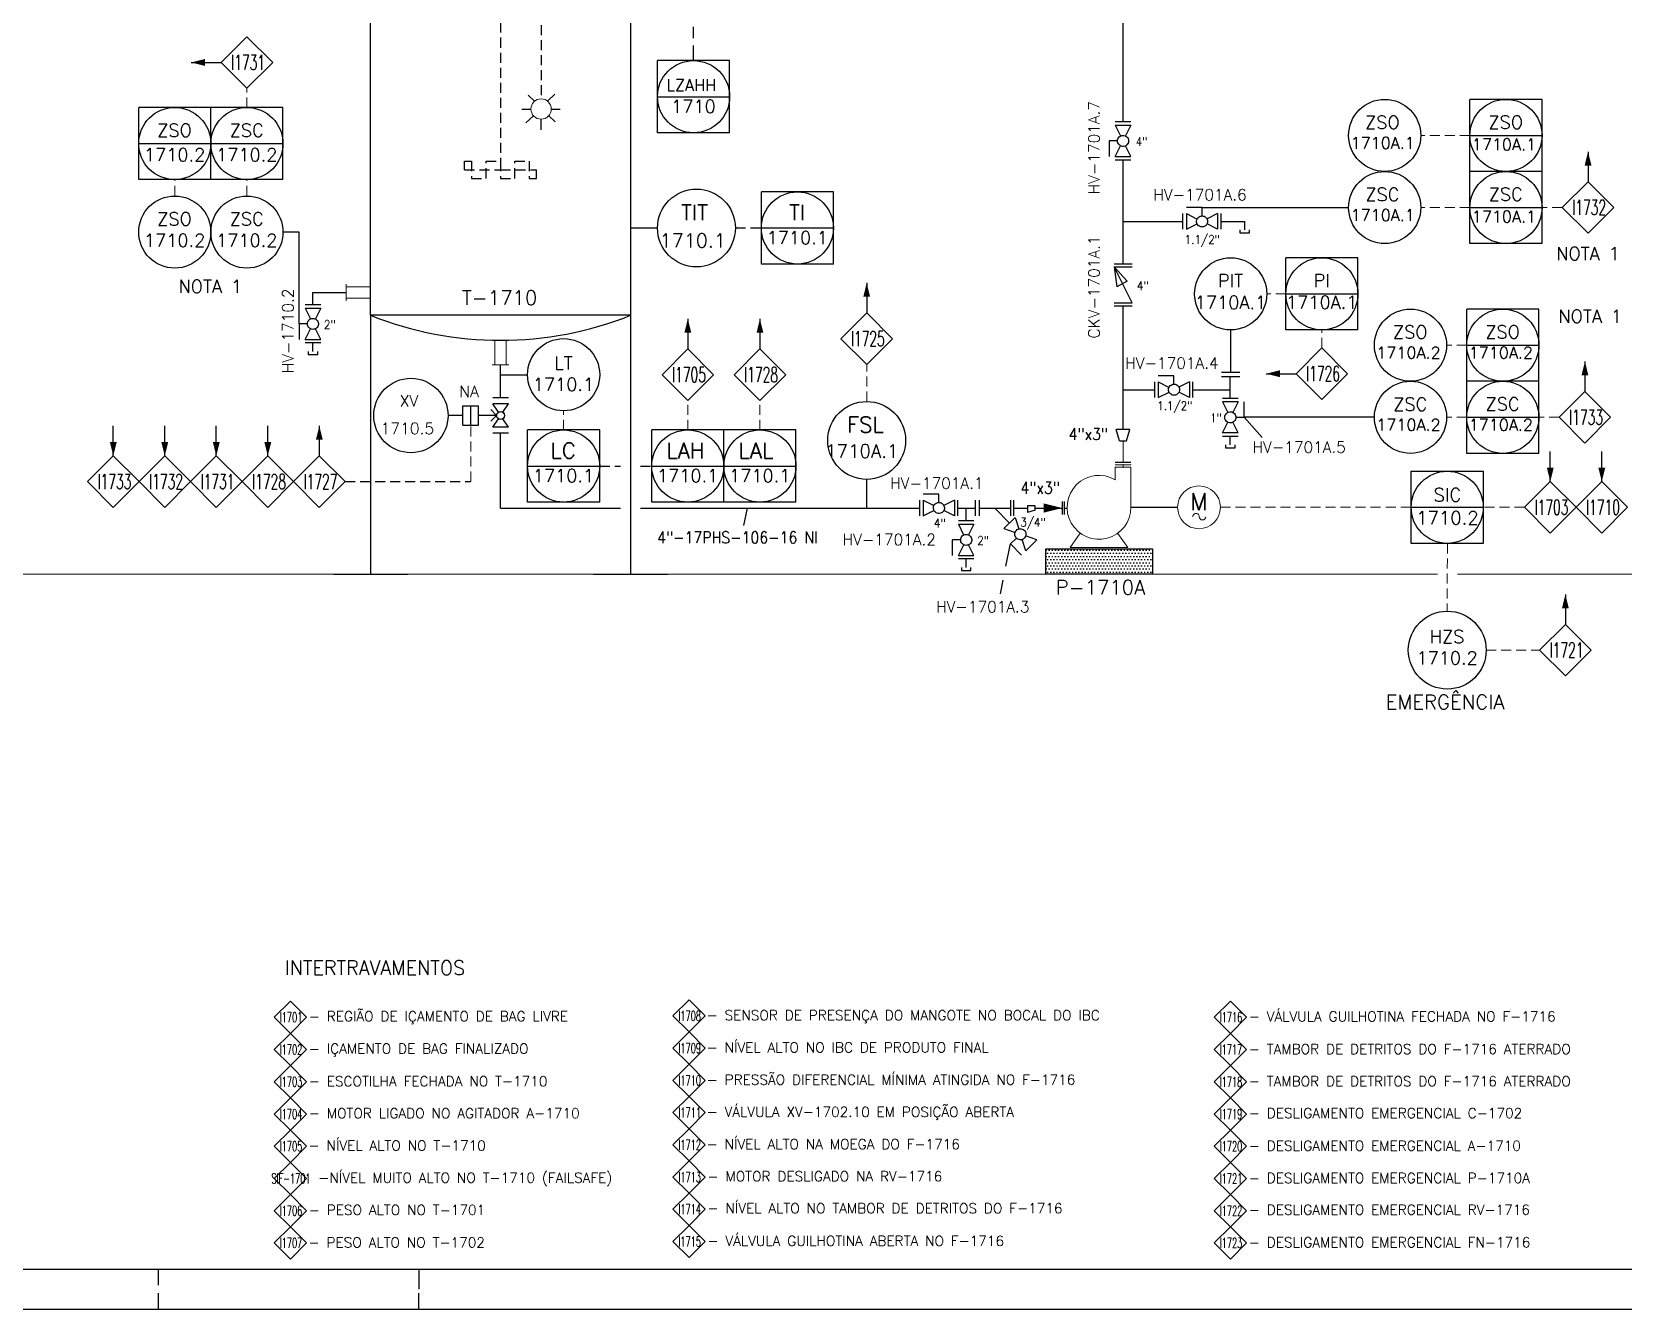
# Model space of a CAD drawing. Extents: x 0 to 1189, y 0 to 841.
# Drawn here: x 417.4 to 814.5, y 0 to 318.8 of the extents above; entities that cross this region are included whole.
import ezdxf
from ezdxf.enums import TextEntityAlignment as Align

# ---------------------------------------------------------------- set-up
doc = ezdxf.new("R2010")
doc.units = 0
doc.header["$LTSCALE"] = 10
doc.header["$MEASUREMENT"] = 0
doc.linetypes.add('HIDDEN', pattern=[0.375, 0.25, -0.125])
doc.layers.get('0').update_dxf_attribs({"linetype": 'CONTINUOUS'})
for name, color, linetype in [('3', 7, 'CONTINUOUS'), ('5', 5, 'CONTINUOUS'), ('6', 6, 'CONTINUOUS'), ('7', 7, 'CONTINUOUS'), ('EQUIP', 7, 'CONTINUOUS'), ('FORMATO', 7, 'CONTINUOUS'), ('PL4', 4, 'CONTINUOUS'), ('Revisão', 2, 'CONTINUOUS'), ('TEXTO1', 7, 'CONTINUOUS'), ('TEXTO5', 5, 'CONTINUOUS')]:
    doc.layers.add(name, color=color, linetype=linetype)
doc.styles.add('MONOTXT', font='romans.shx', dxfattribs={"height": 0.2})
doc.styles.add('ROMANS', font='ROMANS', dxfattribs={"height": 0.2})
doc.styles.get("Standard").update_dxf_attribs({"font": 'ROMANS', "height": 1000})

msp = doc.modelspace()

# ---------------------------------------------------------------- hatches: boundary and pattern name
at = {"layer": 'EQUIP'}
h = msp.add_hatch(dxfattribs=at)
h.set_pattern_fill('DOTS', color=256, scale=12.5)
h.set_pattern_definition([(0, (-1783.7954, -323.8578), (0.390625, 0.78125), [0, -0.78125])])
h.paths.add_polyline_path([(670.41, 189.73), (670.41, 183.48), (697.04, 183.48), (697.04, 189.73)])

# ---------------------------------------------------------------- linework, layer by layer
for p, q in [((689.72, 296.31), (689.72, 478.86)), ((689.72, 260.88), (689.72, 286.8)), ((484.07, 268.82), (480.06, 268.82)), ((689.72, 219.58), (689.72, 250.38)), ((716.58, 233.89), (716.58, 244.4)), ((534.37, 227.43), (534.37, 235.68)), ((714.33, 233.89), (718.83, 233.89)), ((714.33, 232.76), (718.83, 232.76)), ((716.48, 229.48), (716.48, 232.76)), ((752.45, 222.59), (719.94, 222.59)), ((534.37, 199.95), (534.37, 218.65)), ((625.74, 199.95), (625.74, 207.1))]:
    msp.add_line(p, q)
at = {"linetype": 'HIDDEN', "ltscale": 1.5}
msp.add_line((582.53, 311.61), (582.53, 320.02), dxfattribs=at)
at = {"color": 1, "linetype": 'Continuous'}
for p, q in [((457.13, 311.14), (464.63, 311.14)), ((805.76, 288.86), (805.76, 281.36)), ((625.74, 256.12), (625.74, 248.63)), ((581.09, 247.16), (581.09, 239.66)), ((599.09, 247.16), (599.09, 239.66)), ((804.99, 236.52), (804.99, 229.02)), ((725.42, 233.46), (732.92, 233.46)), ((437.72, 212.96), (437.72, 220.45)), ((450.57, 212.96), (450.57, 220.45)), ((463.42, 212.96), (463.42, 220.45)), ((476.28, 212.96), (476.28, 220.45)), ((489.13, 220.45), (489.13, 212.96)), ((796.35, 206.56), (796.35, 214.06)), ((809.2, 206.56), (809.2, 214.06)), ((800.11, 178.4), (800.11, 170.9))]:
    msp.add_line(p, q, dxfattribs=at)
at = {"linetype": 'HIDDEN', "lineweight": 5}
for p, q in [((471.06, 299.92), (471.06, 304.72)), ((776.29, 292.94), (764.02, 292.94)), ((453.06, 277.82), (453.06, 281.92)), ((471.06, 277.82), (471.06, 281.92)), ((776.29, 274.94), (764.02, 274.94)), ((799.34, 274.94), (794.29, 274.94)), ((730.34, 253.4), (725.58, 253.4)), ((739.34, 239.89), (739.34, 244.4)), ((775.51, 240.59), (770.45, 240.59)), ((625.74, 226.54), (625.74, 235.77)), ((581.09, 219.43), (581.09, 226.8)), ((599.09, 219.43), (599.09, 226.8)), ((550.1, 219.43), (550.1, 224.23)), ((775.51, 222.59), (770.45, 222.59)), ((798.56, 222.59), (793.51, 222.59)), ((526.91, 206.53), (526.91, 220.6)), ((714.01, 200.13), (761.62, 200.13)), ((789.92, 200.13), (779.62, 200.13)), ((770.66, 191.13), (770.63, 174.2)), ((780.35, 164.48), (793.68, 164.47))]:
    msp.add_line(p, q, dxfattribs=at)
at = {"color": 5, "linetype": 'HIDDEN', "ltscale": 15}
for p, q in [((542.84, 301.47), (541.23, 303.01)), ((546.08, 301.49), (547.94, 303.23)), ((539.71, 299.53), (541.93, 299.53)), ((547.02, 299.53), (549.24, 299.53)), ((540.7, 296.11), (542.56, 297.85)), ((544.43, 296.99), (544.43, 294.34)), ((547.99, 296.32), (546.38, 297.85))]:
    msp.add_line(p, q, dxfattribs=at)
at = {"linetype": 'HIDDEN'}
for p, q in [((592.97, 269.84), (599.45, 269.84)), ((495.56, 206.53), (526.91, 206.53)), ((559.1, 210.43), (564.3, 210.43)), ((569.3, 210.43), (572.09, 210.43))]:
    msp.add_line(p, q, dxfattribs=at)
at = {"linetype": 'Continuous', "lineweight": 5}
for p, q in [((689.72, 216.69), (689.72, 211.32)), ((150.95, 183.48), (492.66, 183.48)), ((511.21, 183.48), (557.53, 183.48)), ((576.08, 183.48), (670.41, 183.48)), ((697.04, 183.48), (768.16, 183.48)), ((773.16, 183.48), (851.39, 183.48))]:
    msp.add_line(p, q, dxfattribs=at)
at = {"color": 1, "linetype": 'Continuous'}
for points in [[(471.06, 317.57), (464.63, 311.14), (471.06, 304.72), (477.49, 311.14)], [(799.34, 274.94), (805.76, 268.51), (812.19, 274.94), (805.76, 281.36)], [(632.16, 242.2), (625.74, 248.63), (619.31, 242.2), (625.74, 235.77)], [(587.52, 233.23), (581.09, 239.66), (574.66, 233.23), (581.09, 226.8)], [(605.52, 233.23), (599.09, 239.66), (592.66, 233.23), (599.09, 226.8)], [(739.34, 239.89), (732.92, 233.46), (739.34, 227.04), (745.77, 233.46)], [(798.56, 222.59), (804.99, 216.17), (811.41, 222.59), (804.99, 229.02)], [(444.14, 206.53), (437.72, 212.96), (431.29, 206.53), (437.72, 200.1)], [(457, 206.53), (450.57, 212.96), (444.14, 206.53), (450.57, 200.1)], [(469.85, 206.53), (463.42, 212.96), (457, 206.53), (463.42, 200.1)], [(482.71, 206.53), (476.28, 212.96), (469.85, 206.53), (476.28, 200.1)], [(495.56, 206.53), (489.13, 212.96), (482.71, 206.53), (489.13, 200.1)], [(789.92, 200.13), (796.35, 193.71), (802.78, 200.13), (796.35, 206.56)], [(802.78, 200.13), (809.2, 193.71), (815.63, 200.13), (809.2, 206.56)], [(800.11, 170.9), (793.68, 164.47), (800.11, 158.05), (806.54, 164.47)], [(481.91, 76.87), (477.88, 72.85), (481.91, 68.82), (485.93, 72.85)], [(581.4, 77.22), (577.38, 73.2), (581.4, 69.18), (585.43, 73.2)], [(716.5, 76.87), (712.48, 72.85), (716.5, 68.82), (720.53, 72.85)], [(481.91, 68.82), (477.88, 64.8), (481.91, 60.78), (485.93, 64.8)], [(581.4, 69.18), (577.38, 65.16), (581.4, 61.13), (585.43, 65.16)], [(716.5, 68.82), (712.48, 64.8), (716.5, 60.78), (720.53, 64.8)], [(481.91, 60.78), (477.88, 56.75), (481.91, 52.73), (485.93, 56.75)], [(581.4, 61.13), (577.38, 57.11), (581.4, 53.09), (585.43, 57.11)], [(716.5, 60.78), (712.48, 56.75), (716.5, 52.73), (720.53, 56.75)], [(481.91, 52.73), (477.88, 48.71), (481.91, 44.69), (485.93, 48.71)], [(581.4, 53.09), (577.38, 49.07), (581.4, 45.04), (585.43, 49.07)], [(716.5, 52.73), (712.48, 48.71), (716.5, 44.69), (720.53, 48.71)], [(481.91, 44.69), (477.88, 40.66), (481.91, 36.64), (485.93, 40.66)], [(581.4, 45.04), (577.38, 41.02), (581.4, 37), (585.43, 41.02)], [(716.5, 44.69), (712.48, 40.66), (716.5, 36.64), (720.53, 40.66)], [(481.91, 36.64), (477.88, 32.62), (481.91, 28.6), (485.93, 32.62)], [(581.4, 37), (577.38, 32.98), (581.4, 28.95), (585.43, 32.98)], [(716.5, 36.64), (712.48, 32.62), (716.5, 28.6), (720.53, 32.62)], [(481.91, 28.6), (477.88, 24.57), (481.91, 20.55), (485.93, 24.57)], [(581.4, 28.95), (577.38, 24.93), (581.4, 20.91), (585.43, 24.93)], [(716.5, 28.6), (712.48, 24.57), (716.5, 20.55), (720.53, 24.57)], [(481.91, 20.55), (477.88, 16.53), (481.91, 12.51), (485.93, 16.53)], [(581.4, 20.91), (577.38, 16.89), (581.4, 12.86), (585.43, 16.89)], [(716.5, 20.55), (712.48, 16.53), (716.5, 12.51), (720.53, 16.53)]]:
    msp.add_lwpolyline(points, close=True, dxfattribs=at)
at = {"color": 5, "linetype": 'Continuous', "lineweight": 5}
msp.add_circle((544.47, 299.53), 2.54, dxfattribs=at)
at = {"color": 1, "linetype": 'Continuous'}
for centre in [(583.25, 269.84), (625.74, 216.82), (770.63, 164.48)]:
    msp.add_circle(centre, 9.72, dxfattribs=at)
at = {"color": 3, "linetype": 'Continuous', "lineweight": 5}
msp.add_circle((708.67, 200.13), 5.34, dxfattribs=at)
at = {"linetype": 'Continuous', "lineweight": 5}
for centre, start, end in [((707.95, 197.78), 359.6791, 180.1642), ((709.55, 197.78), 180.2712, 359.7403)]:
    msp.add_arc(centre, 0.802, start, end, dxfattribs=at)
at = {"color": 1, "linetype": 'Continuous'}
for points in [[(457.13, 311.14), (460.59, 312.01), (460.59, 310.3)], [(805.76, 288.86), (806.63, 285.41), (804.92, 285.41)], [(625.74, 256.12), (626.6, 252.67), (624.89, 252.67)], [(581.09, 247.16), (581.95, 243.7), (580.25, 243.7)], [(599.09, 247.16), (599.95, 243.7), (598.25, 243.7)], [(725.42, 233.46), (728.87, 234.33), (728.87, 232.62)], [(804.99, 236.52), (805.85, 233.06), (804.14, 233.06)], [(489.13, 220.45), (490, 217), (488.29, 217)], [(437.72, 212.96), (436.85, 216.41), (438.56, 216.41)], [(450.57, 212.96), (449.71, 216.41), (451.41, 216.41)], [(463.42, 212.96), (462.56, 216.41), (464.27, 216.41)], [(476.28, 212.96), (475.41, 216.41), (477.12, 216.41)], [(796.35, 206.56), (795.49, 210.01), (797.19, 210.01)], [(809.2, 206.56), (808.34, 210.01), (810.05, 210.01)], [(800.11, 178.4), (800.97, 174.94), (799.27, 174.94)]]:
    msp.add_solid(points, dxfattribs=at)
at = {"linetype": 'Continuous', "lineweight": 5}
msp.add_solid([(674.55, 199.95), (669.94, 198.8), (669.94, 201.08)], dxfattribs=at)
at = {"layer": '3', "color": 3}
for p, q in [((687.47, 260.88), (691.97, 260.88)), ((687.47, 260.13), (691.97, 260.13)), ((691.97, 251.13), (687.47, 260.13)), ((687.47, 260.13), (690.74, 256.6)), ((687.47, 260.13), (688.2, 255.15)), ((690.74, 256.6), (688.2, 255.15)), ((687.47, 251.13), (691.97, 251.13)), ((687.47, 250.38), (691.97, 250.38))]:
    msp.add_line(p, q, dxfattribs=at)
msp.add_solid([(687.47, 260.13), (690.74, 256.6), (688.2, 255.15), (687.47, 260.13)], dxfattribs=at)
at = {"layer": '5', "linetype": 'Continuous', "lineweight": 5}
for p, q in [((495.8, 251.67), (495.8, 255.81)), ((501.94, 255.15), (495.8, 255.16)), ((501.94, 252.32), (495.8, 252.32)), ((532.96, 241.82), (532.95, 235.68)), ((535.79, 241.82), (535.79, 235.68)), ((536.44, 235.68), (532.3, 235.68)), ((691.73, 210.76), (687.73, 210.76)), ((687.73, 210.14), (687.73, 207.02)), ((691.69, 210.14), (687.73, 210.14)), ((691.69, 200.13), (691.69, 210.14)), ((676.51, 190.11), (679.03, 193.64)), ((690.94, 190.11), (688.42, 193.61)), ((676.51, 190.11), (690.94, 190.11))]:
    msp.add_line(p, q, dxfattribs=at)
msp.add_lwpolyline([(689.72, 210.76), (689.72, 210.14)], dxfattribs=at)
msp.add_arc((683.72, 200.13), 7.97, 59.8011, 0, dxfattribs=at)
for p in [(689.72, 210.76), (689.72, 210.14)]:
    msp.add_point(p, dxfattribs=at)
at = {"layer": '6', "color": 1, "linetype": 'ByBlock'}
for p, q in [((573.53, 302.61), (591.53, 302.61)), ((444.06, 290.92), (462.06, 290.92)), ((462.06, 290.92), (480.06, 290.92)), ((776.29, 292.94), (794.29, 292.94)), ((776.29, 274.94), (794.29, 274.94)), ((599.45, 269.84), (617.45, 269.84)), ((730.34, 253.4), (748.34, 253.4)), ((775.51, 240.59), (793.51, 240.59)), ((775.51, 222.59), (793.51, 222.59)), ((541.1, 210.43), (559.1, 210.43)), ((572.09, 210.43), (590.09, 210.43)), ((590.09, 210.43), (608.09, 210.43)), ((761.62, 200.13), (779.62, 200.13))]:
    msp.add_line(p, q, dxfattribs=at)
at = {"layer": '6'}
msp.add_line((25, 10), (1179, 10), dxfattribs=at)
at = {"layer": '7', "color": 1}
msp.add_lwpolyline([(779.62, 191.13), (761.62, 191.13), (761.62, 209.13), (779.63, 209.13)], close=True, dxfattribs=at)
for centre in [(582.53, 302.61), (755.02, 292.94), (785.29, 292.94), (453.06, 290.92), (471.06, 290.92), (755.02, 274.94), (785.29, 274.94), (608.45, 269.84), (453.06, 268.82), (471.06, 268.82), (716.58, 253.4), (739.34, 253.4), (761.45, 240.59), (784.51, 240.59), (550.1, 233.23), (761.45, 222.59), (784.51, 222.59), (550.1, 210.43), (581.09, 210.43), (599.09, 210.43), (770.62, 200.13)]:
    msp.add_circle(centre, 9, dxfattribs=at)
at = {"layer": 'EQUIP', "color": 1}
for p, q in [((573.53, 293.61), (573.53, 311.61)), ((591.53, 311.61), (573.53, 311.61)), ((591.53, 293.61), (591.53, 311.61)), ((776.29, 283.94), (776.29, 301.94)), ((794.29, 301.94), (776.29, 301.94)), ((794.29, 283.94), (794.29, 301.94)), ((794.29, 283.94), (794.29, 301.94)), ((462.06, 299.92), (444.06, 299.92)), ((444.06, 281.92), (444.06, 299.92)), ((444.06, 281.92), (444.06, 299.92)), ((480.06, 299.92), (462.06, 299.92)), ((462.06, 281.92), (462.06, 299.92)), ((462.06, 281.92), (462.06, 299.92)), ((462.06, 281.92), (462.06, 299.92)), ((480.06, 281.92), (480.06, 299.92)), ((591.53, 293.61), (573.53, 293.61)), ((776.29, 265.94), (776.29, 283.94)), ((794.29, 283.94), (776.29, 283.94)), ((794.29, 283.94), (776.29, 283.94)), ((794.29, 265.94), (794.29, 283.94)), ((794.29, 265.94), (794.29, 283.94)), ((462.06, 281.92), (444.06, 281.92)), ((480.06, 281.92), (462.06, 281.92)), ((599.45, 260.84), (599.45, 278.84)), ((617.45, 278.84), (599.45, 278.84)), ((617.45, 260.84), (617.45, 278.84)), ((730.34, 244.4), (730.34, 262.4)), ((748.34, 262.4), (730.34, 262.4)), ((748.34, 244.4), (748.34, 262.4)), ((794.29, 265.94), (776.29, 265.94)), ((617.45, 260.84), (599.45, 260.84)), ((775.51, 231.59), (775.51, 249.59)), ((793.51, 249.59), (775.51, 249.59)), ((793.51, 231.59), (793.51, 249.59)), ((793.51, 231.59), (793.51, 249.59)), ((748.34, 244.4), (730.34, 244.4)), ((775.51, 213.59), (775.51, 231.59)), ((793.51, 231.59), (775.51, 231.59)), ((793.51, 231.59), (775.51, 231.59)), ((793.51, 213.59), (793.51, 231.59)), ((793.51, 213.59), (793.51, 231.59)), ((541.1, 201.43), (541.1, 219.43)), ((559.1, 219.43), (541.1, 219.43)), ((559.1, 201.43), (559.1, 219.43)), ((572.09, 201.43), (572.09, 219.43)), ((590.09, 219.43), (572.09, 219.43)), ((590.09, 201.43), (590.09, 219.43)), ((590.09, 201.43), (590.09, 219.43)), ((608.09, 219.43), (590.09, 219.43)), ((608.09, 201.43), (608.09, 219.43)), ((793.51, 213.59), (775.51, 213.59)), ((559.1, 201.43), (541.1, 201.43)), ((590.09, 201.43), (572.09, 201.43)), ((608.09, 201.43), (590.09, 201.43))]:
    msp.add_line(p, q, dxfattribs=at)
at = {"layer": 'EQUIP', "color": 5, "linetype": 'HIDDEN'}
for p, q in [((525.33, 284.39), (525.33, 286.55)), ((525.33, 286.55), (527.13, 286.55)), ((527.13, 286.55), (527.13, 282.23)), ((530.73, 282.23), (530.73, 286.55)), ((530.73, 286.55), (534.37, 286.55)), ((534.37, 286.55), (534.37, 282.23)), ((537.93, 282.23), (537.93, 286.55)), ((537.93, 286.55), (541.53, 286.55)), ((541.53, 286.55), (541.53, 282.23)), ((525.33, 284.39), (534.37, 284.39)), ((527.13, 282.23), (530.73, 282.23)), ((534.37, 284.39), (543.33, 284.39)), ((534.37, 282.23), (537.93, 282.23)), ((541.53, 282.23), (543.33, 282.23)), ((543.33, 282.23), (543.33, 284.39))]:
    msp.add_line(p, q, dxfattribs=at)
at = {"layer": 'EQUIP', "color": 0}
for p, q in [((724.47, 217.57), (719.94, 222.59)), ((595.1, 195.57), (595.99, 199.95)), ((660.5, 185.43), (661.63, 190.99)), ((659.1, 178.51), (659.8, 181.92))]:
    msp.add_line(p, q, dxfattribs=at)
at = {"layer": 'EQUIP', "color": 3}
for p, q in [((688.85, 216.69), (687.99, 219.58)), ((691.45, 219.58), (687.99, 219.58)), ((690.58, 216.69), (691.45, 219.58)), ((688.85, 216.69), (690.58, 216.69)), ((665.85, 200.53), (665.85, 198.8)), ((667.77, 199.38), (665.85, 198.8)), ((667.77, 199.38), (667.77, 200.53))]:
    msp.add_line(p, q, dxfattribs=at)
at = {"layer": 'EQUIP', "color": 5}
msp.add_line((675.05, 199.95), (675.76, 199.95), dxfattribs=at)
at = {"layer": 'EQUIP', "color": 5, "linetype": 'HIDDEN'}
for points in [[(534.37, 351.09), (534.37, 284.39)], [(544.47, 350.5), (544.47, 302.07)]]:
    msp.add_lwpolyline(points, dxfattribs=at)
at = {"layer": 'EQUIP', "color": 5}
msp.add_lwpolyline([(511.68, 248.04), (501.94, 248.04), (501.94, 344.86), (566.8, 344.86), (566.8, 248.04), (511.68, 248.04)], dxfattribs=at)
at = {"layer": 'EQUIP', "color": 0}
for points in [[(709.43, 274.94), (746.02, 274.94)], [(689.72, 271.48), (704.67, 271.48)], [(714.17, 271.48), (720.1, 271.48)], [(484.07, 245.9), (484.07, 268.82)], [(566.8, 269.84), (573.53, 269.84)], [(487.53, 250.65), (487.53, 253.74)], [(487.53, 253.74), (495.8, 253.74)], [(534.37, 233.23), (541.1, 233.23)], [(689.72, 229.48), (697.65, 229.48)], [(707.16, 229.48), (716.48, 229.48)], [(716.48, 227.32), (716.48, 229.48)], [(534.37, 199.95), (564.3, 199.95)], [(569.3, 199.95), (638.99, 199.95)], [(648.5, 199.95), (652.93, 199.95)], [(650.56, 196.74), (650.56, 199.95)], [(662.44, 199.95), (665.85, 199.95)], [(667.77, 199.95), (671.48, 199.94)], [(667.77, 199.95), (674.55, 199.95)], [(691.69, 200.13), (703.32, 200.13)]]:
    msp.add_lwpolyline(points, dxfattribs=at)
at = {"layer": 'EQUIP'}
for points in [[(720.1, 269.34), (720.1, 271.48)], [(718.9, 269.34), (718.9, 268.59), (720.1, 268.59), (721.3, 268.59), (721.3, 269.34)], [(486.33, 239), (486.33, 238.25), (487.53, 238.25), (488.73, 238.25), (488.73, 239)], [(487.53, 239), (487.53, 241.14)], [(715.28, 215.68), (715.28, 214.93), (716.48, 214.93), (717.68, 214.93), (717.68, 215.68)], [(716.48, 215.68), (716.48, 217.81)], [(650.56, 185.09), (650.56, 187.23)], [(649.36, 185.09), (649.36, 184.34), (650.56, 184.34), (651.76, 184.34), (651.76, 185.09)]]:
    msp.add_lwpolyline(points, dxfattribs=at)
at = {"layer": 'EQUIP', "color": 2}
msp.add_lwpolyline([(653.79, 199.95), (661.59, 199.94)], dxfattribs=at)
at = {"layer": 'EQUIP', "color": 3}
msp.add_lwpolyline([(667.77, 200.53), (665.85, 200.53)], dxfattribs=at)
at = {"layer": 'EQUIP'}
msp.add_lwpolyline([(670.41, 189.73), (697.04, 189.73), (697.04, 183.48), (670.41, 183.48)], close=True, dxfattribs=at)
at = {"layer": 'EQUIP', "color": 5}
msp.add_arc((534.37, 329.34), 87.53, 248.25, 291.75, dxfattribs=at)
at = {"layer": 'FORMATO', "color": 1}
for p, q in [((449, 6), (449, 10)), ((514, 10), (514, 5)), ((449, 0), (449, 4)), ((514, 0), (514, 4)), ((0, 0), (1189, 0))]:
    msp.add_line(p, q, dxfattribs=at)
at = {"layer": 'PL4', "color": 5}
for p, q in [((501.94, 248.04), (501.93, 183.48)), ((566.8, 248.04), (566.8, 183.48)), ((492.66, 183.48), (511.21, 183.48)), ((557.53, 183.48), (576.08, 183.48))]:
    msp.add_line(p, q, dxfattribs=at)
at = {"layer": 'Revisão'}
for p, q in [((691.67, 296.31), (687.77, 296.31)), ((687.77, 295.46), (691.67, 295.46)), ((687.77, 295.46), (689.09, 292.81)), ((691.67, 295.46), (690.34, 292.81)), ((688.34, 291.56), (686.26, 291.56)), ((686.26, 291.56), (686.26, 287.66)), ((687.77, 287.66), (689.12, 290.34)), ((691.67, 287.66), (690.34, 290.34)), ((687.77, 287.66), (691.67, 287.66)), ((691.67, 286.8), (687.77, 286.8)), ((536.32, 227.43), (532.42, 227.43)), ((524.96, 223.04), (521.26, 223.04)), ((524.96, 225.48), (528.86, 225.48)), ((524.96, 220.6), (524.96, 225.48)), ((526.91, 220.6), (526.91, 225.48)), ((528.86, 220.6), (528.86, 225.48)), ((533.39, 223.04), (528.86, 223.04)), ((531.94, 224.51), (533.39, 223.04)), ((533.39, 223.04), (531.94, 221.59)), ((533.83, 223.85), (532.42, 225.96)), ((536.32, 225.96), (532.42, 225.96)), ((534.91, 223.85), (536.32, 225.96)), ((524.96, 220.6), (528.86, 220.6)), ((532.42, 220.11), (533.83, 222.23)), ((536.32, 220.11), (532.42, 220.11)), ((536.32, 218.65), (532.42, 218.65)), ((536.32, 220.11), (534.91, 222.23)), ((643.76, 203.41), (639.86, 203.41)), ((643.76, 201.33), (643.76, 203.41)), ((638.99, 198), (638.99, 201.9)), ((639.86, 201.9), (639.86, 198)), ((639.86, 201.9), (642.53, 200.55)), ((639.86, 198), (642.53, 199.33)), ((647.66, 201.9), (645, 200.58)), ((647.66, 198), (645, 199.33)), ((647.66, 201.9), (647.66, 198)), ((648.5, 198), (648.5, 201.9)), ((652.93, 198), (652.93, 201.9)), ((653.79, 201.9), (653.79, 198)), ((661.59, 201.9), (661.59, 198)), ((662.44, 198), (662.44, 201.9))]:
    msp.add_line(p, q, dxfattribs=at)
at = {"layer": 'Revisão', "color": 3}
for p, q in [((709.43, 274.94), (705.53, 274.94)), ((709.43, 272.86), (709.43, 274.94)), ((704.67, 269.53), (704.67, 273.43)), ((705.53, 273.43), (705.53, 269.53)), ((705.53, 273.43), (708.21, 272.08)), ((705.53, 269.53), (708.21, 270.85)), ((713.33, 273.43), (710.68, 272.1)), ((713.33, 269.53), (710.68, 270.85)), ((713.33, 273.43), (713.33, 269.53)), ((714.17, 269.53), (714.17, 273.43)), ((489.48, 250.65), (485.58, 250.65)), ((485.58, 249.8), (489.48, 249.8)), ((485.58, 249.8), (486.9, 247.15)), ((489.48, 249.8), (488.15, 247.15)), ((486.15, 245.9), (484.07, 245.9)), ((484.07, 245.9), (484.07, 242)), ((485.58, 242), (486.93, 244.68)), ((489.48, 242), (488.15, 244.68)), ((485.58, 242), (489.48, 242)), ((489.48, 241.14), (485.58, 241.14)), ((697.65, 227.53), (697.65, 231.43)), ((702.42, 232.93), (698.52, 232.93)), ((698.52, 231.43), (698.52, 227.53)), ((698.52, 231.43), (701.2, 230.07)), ((702.42, 230.85), (702.42, 232.93)), ((706.32, 231.43), (703.67, 230.1)), ((706.32, 231.43), (706.32, 227.53)), ((707.16, 227.53), (707.16, 231.43)), ((698.52, 227.53), (701.2, 228.85)), ((706.32, 227.53), (703.67, 228.85)), ((714.54, 227.36), (718.44, 227.36)), ((714.54, 226.49), (715.86, 223.81)), ((718.44, 226.49), (714.54, 226.49)), ((718.44, 226.49), (717.08, 223.81)), ((719.94, 222.59), (719.94, 226.49)), ((717.86, 222.59), (719.94, 222.59)), ((714.54, 218.69), (715.86, 221.34)), ((718.44, 218.69), (714.54, 218.69)), ((718.44, 218.69), (717.11, 221.34)), ((714.54, 217.85), (718.44, 217.85)), ((661.38, 196.2), (657.69, 199.95)), ((652.51, 196.74), (648.61, 196.74)), ((648.61, 195.89), (652.51, 195.89)), ((648.61, 195.89), (649.94, 193.24)), ((652.51, 195.89), (651.18, 193.24)), ((659.99, 194.84), (662.78, 197.56)), ((659.99, 194.84), (662.79, 193.87)), ((662.78, 197.56), (663.68, 194.74)), ((649.18, 191.99), (647.1, 191.99)), ((647.1, 191.99), (647.1, 188.09)), ((648.61, 188.09), (649.96, 190.77)), ((652.51, 188.09), (651.18, 190.77)), ((663.12, 192.45), (661.63, 190.99)), ((661.63, 190.99), (664.35, 188.2)), ((665.43, 189.26), (664.53, 192.12)), ((668.22, 191.98), (665.4, 192.97)), ((665.43, 189.26), (668.22, 191.98)), ((648.61, 188.09), (652.51, 188.09)), ((652.51, 187.23), (648.61, 187.23))]:
    msp.add_line(p, q, dxfattribs=at)
at = {"layer": 'Revisão', "color": 0}
for p, q in [((691.68, 211.32), (687.78, 211.32)), ((674.55, 201.58), (674.55, 198.33))]:
    msp.add_line(p, q, dxfattribs=at)
at = {"layer": 'Revisão', "color": 5}
msp.add_line((675.05, 201.58), (675.05, 198.33), dxfattribs=at)
at = {"layer": 'Revisão'}
for points in [[(688.76, 292.55), (688.94, 292.71), (689.17, 292.84), (689.43, 292.92), (689.69, 292.94), (689.95, 292.94), (690.21, 292.86), (690.45, 292.76), (690.65, 292.58), (690.84, 292.4), (690.97, 292.16), (691.04, 291.93), (691.1, 291.67), (691.1, 291.41), (691.04, 291.15), (690.94, 290.91), (690.78, 290.68), (690.6, 290.5), (690.39, 290.37), (690.13, 290.26), (689.87, 290.21), (689.61, 290.19), (689.35, 290.24), (689.12, 290.34), (688.89, 290.47), (688.7, 290.65), (688.55, 290.86), (688.42, 291.1), (688.37, 291.33), (688.34, 291.62), (688.37, 291.88), (688.44, 292.11), (688.57, 292.34)], [(644.74, 200.92), (644.9, 200.73), (645.03, 200.5), (645.11, 200.24), (645.13, 199.98), (645.13, 199.72), (645.06, 199.46), (644.95, 199.23), (644.77, 199.02), (644.59, 198.84), (644.35, 198.71), (644.12, 198.63), (643.86, 198.58), (643.6, 198.58), (643.34, 198.63), (643.11, 198.73), (642.87, 198.89), (642.69, 199.07), (642.56, 199.28), (642.46, 199.54), (642.4, 199.8), (642.38, 200.06), (642.43, 200.32), (642.53, 200.55), (642.66, 200.79), (642.85, 200.97), (643.05, 201.12), (643.29, 201.25), (643.52, 201.31), (643.81, 201.33), (644.07, 201.31), (644.3, 201.23), (644.54, 201.1)]]:
    msp.add_lwpolyline(points, close=True, dxfattribs=at)
at = {"layer": 'Revisão', "color": 3}
for points in [[(710.42, 272.44), (710.58, 272.26), (710.71, 272.02), (710.78, 271.76), (710.81, 271.5), (710.81, 271.24), (710.73, 270.98), (710.63, 270.75), (710.45, 270.54), (710.26, 270.36), (710.03, 270.23), (709.8, 270.15), (709.54, 270.1), (709.28, 270.1), (709.02, 270.15), (708.78, 270.26), (708.55, 270.41), (708.37, 270.59), (708.24, 270.8), (708.13, 271.06), (708.08, 271.32), (708.05, 271.58), (708.11, 271.84), (708.21, 272.08), (708.34, 272.31), (708.52, 272.49), (708.73, 272.65), (708.96, 272.78), (709.2, 272.83), (709.48, 272.86), (709.74, 272.83), (709.98, 272.75), (710.21, 272.62)], [(486.56, 246.89), (486.75, 247.05), (486.98, 247.18), (487.24, 247.25), (487.5, 247.28), (487.76, 247.28), (488.02, 247.2), (488.25, 247.1), (488.46, 246.92), (488.64, 246.73), (488.77, 246.5), (488.85, 246.27), (488.9, 246.01), (488.9, 245.75), (488.85, 245.49), (488.75, 245.25), (488.59, 245.02), (488.41, 244.84), (488.2, 244.71), (487.94, 244.6), (487.68, 244.55), (487.42, 244.52), (487.16, 244.58), (486.93, 244.68), (486.69, 244.81), (486.51, 244.99), (486.36, 245.2), (486.23, 245.43), (486.17, 245.67), (486.15, 245.95), (486.17, 246.21), (486.25, 246.45), (486.38, 246.68)], [(703.41, 230.44), (703.56, 230.26), (703.69, 230.02), (703.77, 229.76), (703.8, 229.5), (703.8, 229.24), (703.72, 228.98), (703.61, 228.75), (703.43, 228.54), (703.25, 228.36), (703.02, 228.23), (702.78, 228.15), (702.52, 228.1), (702.26, 228.1), (702, 228.15), (701.77, 228.25), (701.53, 228.41), (701.35, 228.59), (701.22, 228.8), (701.12, 229.06), (701.07, 229.32), (701.04, 229.58), (701.09, 229.84), (701.2, 230.07), (701.33, 230.31), (701.51, 230.49), (701.72, 230.65), (701.95, 230.78), (702.18, 230.83), (702.47, 230.85), (702.73, 230.83), (702.96, 230.75), (703.2, 230.62)], [(717.45, 221.6), (717.27, 221.45), (717.03, 221.32), (716.77, 221.24), (716.51, 221.21), (716.25, 221.21), (715.99, 221.29), (715.76, 221.4), (715.55, 221.58), (715.37, 221.76), (715.24, 221.99), (715.16, 222.23), (715.11, 222.49), (715.11, 222.75), (715.16, 223.01), (715.26, 223.24), (715.42, 223.48), (715.6, 223.66), (715.81, 223.79), (716.07, 223.89), (716.33, 223.94), (716.59, 223.97), (716.85, 223.92), (717.08, 223.81), (717.32, 223.68), (717.5, 223.5), (717.66, 223.29), (717.79, 223.06), (717.84, 222.83), (717.86, 222.54), (717.84, 222.28), (717.76, 222.05), (717.63, 221.81)], [(662.73, 193.44), (662.75, 193.68), (662.82, 193.94), (662.96, 194.18), (663.12, 194.38), (663.31, 194.56), (663.55, 194.68), (663.79, 194.77), (664.07, 194.79), (664.32, 194.79), (664.58, 194.71), (664.8, 194.6), (665.02, 194.45), (665.2, 194.26), (665.34, 194.04), (665.43, 193.8), (665.48, 193.52), (665.48, 193.26), (665.42, 193.03), (665.31, 192.77), (665.16, 192.55), (664.99, 192.35), (664.77, 192.21), (664.53, 192.12), (664.27, 192.05), (664.01, 192.05), (663.76, 192.09), (663.5, 192.17), (663.3, 192.3), (663.08, 192.48), (662.92, 192.69), (662.81, 192.91), (662.74, 193.17)], [(649.6, 192.98), (649.78, 193.14), (650.01, 193.27), (650.27, 193.34), (650.53, 193.37), (650.79, 193.37), (651.05, 193.29), (651.29, 193.19), (651.5, 193.01), (651.68, 192.82), (651.81, 192.59), (651.89, 192.36), (651.94, 192.1), (651.94, 191.84), (651.89, 191.58), (651.78, 191.34), (651.63, 191.11), (651.44, 190.93), (651.24, 190.8), (650.98, 190.69), (650.72, 190.64), (650.46, 190.61), (650.2, 190.67), (649.96, 190.77), (649.73, 190.9), (649.55, 191.08), (649.39, 191.29), (649.26, 191.52), (649.21, 191.76), (649.18, 192.04), (649.21, 192.3), (649.29, 192.54), (649.42, 192.77)]]:
    msp.add_lwpolyline(points, close=True, dxfattribs=at)
at = {"layer": 'Revisão'}
for centre, radius in [((511.98, 223.04), 9.28), ((534.37, 223.04), 0.975)]:
    msp.add_circle(centre, radius, dxfattribs=at)

# ---------------------------------------------------------------- texts
at = {"linetype": 'Continuous', "lineweight": 5}
for s, height, style, width, p in [('I1731', 3.741, 'ROMANS', 0.6, (471.35, 311.17)), ('I1732', 3.741, 'ROMANS', 0.6, (806.05, 274.96)), ('I1725', 3.741, 'ROMANS', 0.6, (626.02, 242.22)), ('I1705', 3.741, 'ROMANS', 0.6, (581.38, 233.26)), ('I1728', 3.741, 'ROMANS', 0.6, (599.38, 233.26)), ('I1726', 3.741, 'ROMANS', 0.6, (739.63, 233.49)), ('I1733', 3.741, 'ROMANS', 0.6, (805.27, 222.62)), ('I1733', 3.741, 'ROMANS', 0.6, (438, 206.56)), ('I1732', 3.741, 'ROMANS', 0.6, (450.86, 206.56)), ('I1731', 3.741, 'ROMANS', 0.6, (463.71, 206.56)), ('I1728', 3.741, 'ROMANS', 0.6, (476.57, 206.56)), ('I1727', 3.741, 'ROMANS', 0.6, (489.42, 206.56)), ('I1703', 3.741, 'ROMANS', 0.6, (796.64, 200.16)), ('I1710', 3.741, 'ROMANS', 0.6, (809.49, 200.16)), ('4"-17PHS-106-16 NI', 2.925, 'MONOTXT', 0.88, (593.48, 192.61)), ('I1721', 3.741, 'ROMANS', 0.6, (800.4, 164.5))]:
    msp.add_text(s, height=height, dxfattribs=dict(at, style=style, width=width)).set_placement(p, align=Align.MIDDLE)
at = {"style": 'ROMANS'}
for s, height, p in [('LZAHH', 2.916, (575.8, 304.05)), ('TIT', 3.888, (579.47, 271.76)), ('TI', 3.888, (606.35, 271.76)), ('1710.1', 3.509, (574.08, 264.94)), ('FSL', 3.888, (620.85, 218.82)), ('LC', 3.888, (546.79, 212.35)), ('LAH', 3.888, (575.78, 212.35)), ('LAL', 3.888, (593.78, 212.35)), ('1710A.1', 3.333, (615.37, 212.51))]:
    msp.add_text(s, height=height, dxfattribs=at).set_placement(p)
at = {"color": 2, "style": 'ROMANS'}
msp.add_text('HV-1701A.7', height=2.802, rotation=90, dxfattribs=at).set_placement((683.87, 278.22))
at = {"color": 3, "style": 'ROMANS'}
for s, p in [('HV-1701A.6', (697.28, 276.73)), ('HV-1701A.4', (690.27, 234.72)), ('HV-1701A.5', (722.03, 213.73)), ('HV-1701A.2', (619.72, 190.67)), ('HV-1701A.3', (643.07, 173.9))]:
    msp.add_text(s, height=2.802, dxfattribs=at).set_placement(p)
for s, height, p in [('CKV-1701A.1', 2.8021, (683.87, 242.27)), ('HV-1710.2', 2.802, (482.7, 233.58))]:
    msp.add_text(s, height=height, rotation=90, dxfattribs=at).set_placement(p)
at = {"color": 2, "style": 'ROMANS'}
msp.add_text('HV-1701A.1', height=2.802, dxfattribs=at).set_placement((631.61, 204.73))
at = {"linetype": 'Continuous', "lineweight": 5, "style": 'MONOTXT'}
msp.add_text('M', height=4.28, dxfattribs=at).set_placement((708.67, 201.52), align=Align.MIDDLE)
at = {"color": 3, "linetype": 'Continuous', "lineweight": 5, "style": 'ROMANS'}
msp.add_text('INTERTRAVAMENTOS', height=3.5, dxfattribs=at).set_placement((503.02, 85.23), align=Align.MIDDLE)
at = {"layer": 'EQUIP', "width": 0.88}
for s, p in [('4"', (694.34, 291.4)), ('1.1/2"', (709.49, 266.81)), ('4"', (694.64, 255.43)), ('2"', (491.75, 245.74)), ('1.1/2"', (702.64, 225.32)), ('1"', (712.9, 222.42)), ('4"', (643.98, 196.17)), ('2"', (654.78, 191.83))]:
    msp.add_text(s, height=2.16, dxfattribs=at).set_placement(p, align=Align.MIDDLE)
msp.add_text('3/4"', height=2.16, rotation=359.3035, dxfattribs=at).set_placement((667.24, 196.24), align=Align.MIDDLE)
at = {"layer": 'EQUIP'}
for s, width, gutter_width, heights, insert, char_height, attachment_point in [('\\pxqc;1710', 39.9039, 91.91, [8.53], (562.53, 301.81), 3.249, 1), ('\\pxqc;ZSO', 39.9039, 91.91, [8.53], (765.28, 297.87), 3.249, 1), ('\\pxqc;ZSO', 39.9039, 91.91, [8.53], (433.06, 295.85), 3.249, 1), ('\\pxqc;ZSC', 39.9039, 91.91, [8.53], (451.06, 295.85), 3.249, 1), ('\\pxqc;ZSO', 39.9039, 91.91, [8.53], (734.49, 297.83), 3.249, 1), ('\\pxqc;1710A.1', 35.9135, 82.72, [7.68], (736.56, 292.53), 2.9241, 1), ('\\pxqc;1710A.1', 35.9135, 82.72, [7.68], (766.82, 292.15), 2.9241, 1), ('\\pxqc;1710.2', 39.9039, 91.91, [8.53], (433.06, 289.73), 3.249, 1), ('\\pxqc;1710.2', 39.9039, 91.91, [8.53], (451.06, 289.73), 3.249, 1), ('\\pxqc;ZSC', 39.9039, 91.91, [8.53], (734.49, 279.83), 3.249, 1), ('\\pxqc;ZSC', 39.9039, 91.91, [8.53], (765.28, 279.87), 3.249, 1), ('\\pxqc;1710A.1', 35.9135, 82.72, [7.68], (736.56, 274.53), 2.9241, 1), ('\\pxqc;1710A.1', 35.9135, 82.72, [7.68], (766.82, 274.15), 2.9241, 1), ('\\pxqc;ZSO', 39.9039, 91.91, [8.53], (433.06, 273.72), 3.249, 1), ('\\pxqc;ZSC', 39.9039, 91.91, [8.53], (451.06, 273.72), 3.249, 1), ('\\pxqc;1710.2', 39.9039, 91.91, [8.53], (433.06, 268.37), 3.249, 1), ('\\pxqc;1710.2', 39.9039, 91.91, [8.53], (451.06, 268.37), 3.249, 1), ('\\pxqc;1710.1', 39.9039, 91.91, [8.53], (588.45, 269.04), 3.249, 1), ('\\pxqc;NOTA 1', 39.9039, 91.91, [8.53], (785.79, 265.09), 3.249, 1), ('\\pxqc;PIT\\P1710A.1', 39.9039, 91.91, [13.89], (696.58, 258.29), 3.249, 1), ('\\pxqc;PI\\P1710A.1', 39.9039, 91.91, [16.19], (719.34, 258.34), 3.249, 1), ('\\pxqc;NOTA 1', 39.9039, 91.91, [8.53], (441.96, 256.88), 3.249, 1), ('\\pxqc;NOTA 1', 39.9039, 91.91, [8.53], (786.35, 249.43), 3.249, 1), ('\\pxqc;ZSO', 39.9039, 91.91, [8.53], (741.45, 245.48), 3.249, 1), ('\\pxqc;ZSO', 39.9039, 91.91, [8.53], (764.5, 245.53), 3.249, 1), ('\\pxqc;1710A.2', 35.9135, 82.72, [7.68], (742.99, 240.19), 2.9241, 1), ('\\pxqc;1710A.2', 35.9135, 82.72, [7.68], (766.04, 240.19), 2.9241, 1), ('\\pxqc;LT', 39.9039, 91.91, [8.53], (530.1, 237.78), 3.249, 1), ('\\pxqc;1710.1', 39.9039, 91.91, [8.53], (530.1, 232.43), 3.249, 1), ('\\pxqc;ZSC', 39.9039, 91.91, [8.53], (741.45, 227.48), 3.249, 1), ('\\pxqc;ZSC', 39.9039, 91.91, [8.53], (764.5, 227.53), 3.249, 1), ('\\pxqc;1710A.2', 35.9135, 82.72, [7.68], (742.99, 222.19), 2.9241, 1), ('\\pxqc;1710A.2', 35.9135, 82.72, [7.68], (766.04, 222.19), 2.9241, 1), ('\\pxqc;1710.1', 39.9039, 91.91, [8.53], (530.1, 209.63), 3.249, 1), ('\\pxqc;1710.1', 39.9039, 91.91, [8.53], (561.09, 209.63), 3.249, 1), ('\\pxqc;1710.1', 39.9039, 91.91, [8.53], (579.09, 209.63), 3.249, 1), ('\\pxqc;SIC', 40.6776, 93.69, [8.7], (791.01, 204.91), 3.312, 3), ('\\pxqc;1710.2', 40.6776, 93.69, [8.7], (791.01, 199.16), 3.312, 3), ('\\pxqc;HZS', 39.9039, 91.91, [8.53], (750.63, 169.49), 3.249, 1), ('\\pxqc;1710.2', 39.9039, 91.91, [8.53], (750.63, 164.15), 3.249, 1), ('\\pxql;EMERGÊNCIA', 44.2148, 101.84, [9.45], (755.25, 153.36), 3.6, 1)]:
    msp.add_mtext_dynamic_manual_height_columns(s, width=width, gutter_width=gutter_width, heights=heights, dxfattribs=dict(at, insert=insert, char_height=char_height, attachment_point=attachment_point))
at = {"layer": 'Revisão', "style": 'ROMANS'}
for s, p in [('NA', (524.08, 227.64)), ('XV', (509.2, 225.28)), ('1710.5', (504.41, 218.38))]:
    msp.add_text(s, height=2.843, dxfattribs=at).set_placement(p)
at = {"layer": 'Revisão', "color": 0, "style": 'MONOTXT', "width": 0.88}
for p in [(681.04, 218.39), (669.03, 204.99)]:
    msp.add_text('4"x3"', height=2.925, dxfattribs=at).set_placement(p, align=Align.MIDDLE)
at = {"layer": 'TEXTO1', "style": 'ROMANS', "width": 0.6}
for s, p in [('I1701', (482.06, 72.84)), ('I1708', (581.56, 73.2)), ('I1716', (716.66, 72.84)), ('I1702', (482.06, 64.79)), ('I1709', (581.56, 65.15)), ('I1717', (716.66, 64.79)), ('I1703', (482.06, 56.75)), ('I1710', (581.56, 57.11)), ('I1718', (716.66, 56.75)), ('I1704', (482.06, 48.7)), ('I1711', (581.56, 49.06)), ('I1719', (716.66, 48.7)), ('I1705', (482.06, 40.66)), ('I1712', (581.56, 41.02)), ('I1720', (716.66, 40.66)), ('SIF-1701', (482.06, 32.61)), ('I1713', (581.56, 32.97)), ('I1721', (716.66, 32.61)), ('I1706', (482.06, 24.57)), ('I1714', (581.56, 24.93)), ('I1722', (716.66, 24.57)), ('I1707', (482.06, 16.52)), ('I1715', (581.56, 16.88)), ('I1723', (716.66, 16.52))]:
    msp.add_text(s, height=2.5, dxfattribs=at).set_placement(p, align=Align.MIDDLE)
at = {"layer": 'TEXTO1', "style": 'ROMANS'}
for s, p in [('- REGIÃO DE IÇAMENTO DE BAG LIVRE', (486.49, 71.84)), ('- SENSOR DE PRESENÇA DO MANGOTE NO BOCAL DO IBC', (585.78, 72.11)), ('- VÁLVULA GUILHOTINA FECHADA NO F-1716', (721.09, 71.81)), ('- IÇAMENTO DE BAG FINALIZADO', (486.49, 63.77)), ('- NÍVEL ALTO NO IBC DE PRODUTO FINAL', (585.78, 64.07)), ('- TAMBOR DE DETRITOS DO F-1716 ATERRADO', (721.09, 63.67)), ('- ESCOTILHA FECHADA NO T-1710', (486.49, 55.63)), ('- PRESSÃO DIFERENCIAL MÍNIMA ATINGIDA NO F-1716', (585.78, 56.02)), ('- TAMBOR DE DETRITOS DO F-1716 ATERRADO', (721.09, 55.63)), ('- MOTOR LIGADO NO AGITADOR A-1710', (486.49, 47.64)), ('- VÁLVULA XV-1702.10 EM POSIÇÃO ABERTA', (585.78, 47.98)), ('- DESLIGAMENTO EMERGENCIAL C-1702', (721.09, 47.68)), ('- NÍVEL ALTO NO T-1710', (486.43, 39.59)), ('- NÍVEL ALTO NA MOEGA DO F-1716', (585.78, 39.93)), ('- DESLIGAMENTO EMERGENCIAL A-1710', (721.09, 39.54)), ('-NÍVEL MUITO ALTO NO T-1710 (FAILSAFE)', (488.86, 31.55)), ('- MOTOR DESLIGADO NA RV-1716', (585.99, 31.91)), ('- DESLIGAMENTO EMERGENCIAL P-1710A', (721.09, 31.49)), ('- PESO ALTO NO T-1701', (486.49, 23.51)), ('- NÍVEL ALTO NO TAMBOR DE DETRITOS DO F-1716', (585.99, 23.93)), ('- DESLIGAMENTO EMERGENCIAL RV-1716', (721.09, 23.57)), ('- PESO ALTO NO T-1702', (486.43, 15.4)), ('- VÁLVULA GUILHOTINA ABERTA NO F-1716', (585.99, 15.79)), ('- DESLIGAMENTO EMERGENCIAL FN-1716', (721.09, 15.43))]:
    msp.add_text(s, height=2.5, dxfattribs=at).set_placement(p)
at = {"layer": 'TEXTO5', "color": 6, "style": 'ROMANS'}
for s, p in [('T-1710', (534.11, 252.43)), ('P-1710A', (684.07, 180.16))]:
    msp.add_text(s, height=3.6, dxfattribs=at).set_placement(p, align=Align.MIDDLE)

doc.saveas('drawing.dxf')
